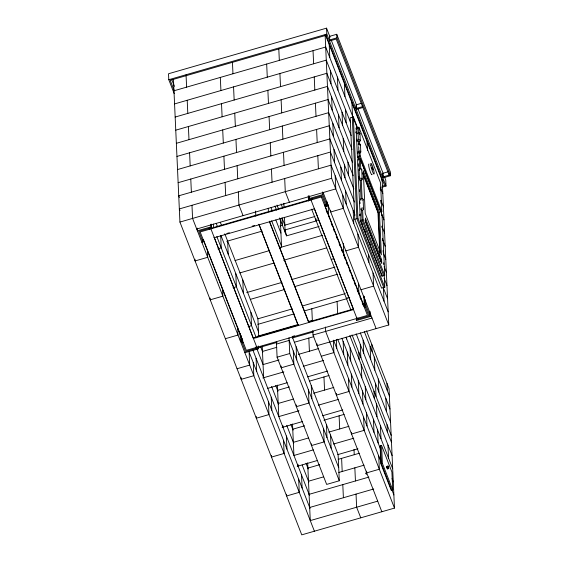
<?xml version="1.0" encoding="UTF-8"?>
<svg xmlns="http://www.w3.org/2000/svg" width="563" height="563" viewBox="0 0 563 563"><rect width="100%" height="100%" fill="white"/><g stroke="black" fill="none" stroke-linecap="round" stroke-linejoin="round"><path stroke-width="0.84" d="M388.723 468.55L388.435 468.015L387.175 468.374L386.872 467.417L386.823 466.403L388.09 466.037L388.723 468.55L387.457 468.916L387.091 467.937M388.435 468.015L388.09 466.037M387.457 468.916L387.407 467.902M280.254 248.339L281.535 246.207L280.339 219.95M330.059 37.137L326.554 28.15L168.527 73.746L168.794 79.714L174.206 93.606M168.794 79.714L326.829 34.118L326.554 28.15M326.118 35.307L170.195 80.291L174.326 90.903M382.875 176.944L389.195 175.121L336.195 39.051L329.869 40.874L329.362 36.412L336.737 34.287L390.426 172.123L390.588 175.698L383.22 177.831L382.713 173.362L388.238 171.771M329.524 39.994L336.899 37.862L336.737 34.287M173.967 90.791L325.681 47.018L356.942 127.273M174.565 103.916L326.273 60.142L350.552 122.474M175.156 117.048L326.871 73.274L351.15 135.606M175.755 130.173L327.469 86.399L352.051 149.512M176.353 143.305L328.06 99.531L352.649 162.637M176.951 156.43L328.658 112.656L353.254 175.79M361.566 103.289L356.034 104.887L356.203 108.469L356.541 109.356L362.868 107.526M356.203 108.469L362.523 106.646L362.459 105.211M357.758 128.258L353.339 116.907L350.179 117.815L354.781 219.26L381.63 288.179L384.789 287.264L384.233 275.018M177.542 169.554L329.256 125.781L353.846 188.915M358.701 159.927L357.421 156.648L356.119 128.005L358.863 127.217L380.546 182.884L381.848 211.526L380.792 211.829L359.11 156.162L358.673 146.584M178.14 182.686L329.855 138.913L354.437 202.026M357.421 156.648L360.165 155.86L360.003 152.39M384.001 219.943L360.299 158.843L357.561 159.632L360.32 220.499L382.003 276.166L384.747 275.37L381.981 214.51M366.485 330.812L389.054 388.759L394.473 508.1L301.761 534.85L179.928 222.068L331.642 178.295L325.125 34.765M196.698 229.021L335.773 188.894L335.175 175.769M210.963 224.208L211.083 226.84L197.388 230.788L197.268 228.163M327.04 201.723L327.237 206.1L326.181 206.403L322.05 195.804L309.411 199.45L309.066 198.57L322.761 194.615L322.641 191.983M211.273 224.215L211.428 227.719L198.788 231.372L202.919 241.97L201.864 242.273M209.07 228.782L312.402 198.964M381.855 180.871L383.537 180.385M382.101 186.24L384.628 185.509L325.984 35.152M381.798 187.31L386.021 186.093L385.754 180.125L384.48 176.852M202.23 240.204L203.285 239.901M324.443 204.939L325.491 204.636M226.805 233.49L229.345 232.758M252.154 226.178L254.687 225.446M314.253 208.866L214.165 237.741L214.137 237.15L253.399 338.469L353.487 309.594L353.458 308.996L308.679 321.916L308.707 322.515L269.473 221.787M226.776 241.302L262.182 231.083M279.881 225.981L282.408 225.249L282.084 218.092M284.554 225.242L314.935 216.474M217.874 248.846L221.245 247.875L220.689 235.623M318.595 219.788L316.061 220.513L315.984 218.768M316.744 220.787L285.054 229.929L286.539 235.855L319.066 226.467M354.781 219.26L357.941 218.345L353.339 116.907M379.793 252.857L377.97 212.638L379.441 212.216L363.269 170.688L365.204 213.293L381.376 254.821L379.441 212.216M360.32 220.499L363.065 219.711L362.628 210.14M234.982 260.556L269.586 250.57M280.494 247.424L322.641 235.264M239.803 272.928L273.562 263.188M283.632 260.282L326.617 247.875M345.844 250.859L358.483 247.213L357.892 234.081M233.012 287.721L236.39 286.75L235.791 273.625M331.206 259.395L333.732 258.663M246.7 292.556L281.979 282.38M292.056 279.473L334.886 267.115M380.616 261.471L380.539 259.895L381.594 259.592L365.422 218.064L365.598 222.005L381.77 263.533L381.594 259.592M250.296 299.382L284.73 289.452M294.808 286.539L337.645 274.181M257.868 318.827L292.303 308.89M302.38 305.983L345.21 293.619M360.989 289.734L373.628 286.088L373.03 272.964M248.156 326.603L251.527 325.625L250.936 312.5M346.351 298.27L349.722 297.299M257.868 324.344L294.111 313.887M304.224 310.966L347.209 298.566M225.362 338.701L238.001 335.048L237.642 327.173M241.224 335.675L241.464 340.932L240.408 341.234L240.049 333.352M257.784 336.16L298.235 324.485M308.355 321.572L312.564 320.354M370.018 311.29L370.257 316.547L356.562 320.502L356.217 319.615L368.856 315.97L364.733 305.364L365.781 305.062L365.542 299.805M253.371 337.877L298.144 324.957L258.91 224.229L298.172 325.555M243.209 342.395L242.153 342.698L241.956 338.321M365.415 307.131L364.367 307.433L363.846 296.047M292.134 336.519L294.66 335.787M258.544 347.737L277.08 342.388M292.253 338.011L313.324 331.931M258.157 346.132L258.234 347.885L245.595 351.537L241.464 340.932M244.884 352.719L258.579 348.771L258.459 346.139M276.496 344.063L289.143 340.411L338.701 467.649M381.834 511.746L313 335.034L372.002 318.011M262.464 351.46L276.792 347.322M294.491 342.22L313.873 336.625M237.058 368.737L249.705 365.091L249.106 351.966L310.023 508.354M292.331 337.005L338.103 454.517L339.299 480.774L326.653 484.419L277.095 357.188L289.741 353.543L289.023 337.786M382.157 179.372L388.773 324.964L317.131 345.64L317.053 343.887M279.072 359.968L263.055 364.585L256.749 348.384M298.46 354.373L318.686 348.532M321.262 356.238L333.901 352.593L333.345 340.341M262.808 377.956L283.879 371.876M303.267 366.281L323.493 360.447M267.784 388.315L287.172 382.72M307.398 376.886L327.624 371.052M277.608 390.335L289.403 386.929M309.636 381.095L329.017 375.5M278.199 403.46L293.372 399.083M313.598 393.248L333.831 387.414M299.023 410.751L278.798 416.592L277.369 385.085M318.412 405.163L338.637 399.322M282.084 427.437L302.31 421.603M322.543 415.761L342.768 409.927M292.746 429.21L304.548 425.811M323.936 420.216L344.162 414.375M293.344 442.342L308.517 437.965M328.743 432.124L348.969 426.29M313.324 449.872L293.942 455.467L292.507 423.96M333.556 444.038L353.782 438.204M297.229 466.312L317.455 460.478M337.687 454.644L357.913 448.802M381.573 445.46L380.095 445.882L380.912 463.785L391.236 490.289L392.707 489.866L391.897 471.963L381.573 445.46L382.383 463.356L392.707 489.866M307.891 468.092L319.693 464.686M338.236 459.338L359.307 453.257M308.489 481.217L323.662 476.84M338.827 472.463L364.113 465.165M380.912 463.785L382.383 463.356M386.725 466.6L387.991 466.234M386.872 467.417L388.139 467.051M309.087 494.342L368.927 477.079M309.678 507.474L373.733 488.987M377.703 501.147L310.276 520.599L307.651 462.835M386.823 466.403L387.112 466.945M336.899 37.862L390.588 175.698M331.333 40.409L356.47 104.957M357.744 108.223L383.206 173.587M329.362 36.412L329.707 37.299M382.713 173.362L383.121 175.684M326.829 34.118L386.021 186.093M325.717 35.518L382.214 180.561M380.271 187.162L382.812 193.693M356.119 128.005L356.759 129.645M380.862 200.294L383.41 206.818M360.165 155.86L381.848 211.526M357.927 157.112L358.877 159.547M362.846 172.616L378.392 212.518L380.215 252.738M364.233 176.43L365.823 180.512M366.457 182.145L368.047 186.226M368.688 187.859L377.583 210.71M362.741 173.552L377.97 212.638M382.059 226.551L384.599 233.075M382.65 239.676L385.198 246.2M383.565 253.617L385.789 259.325M384.163 266.749L386.387 272.457M364.993 219.985L380.539 259.895M363.065 219.711L384.747 275.37M383.692 275.673L362.009 220.013L361.53 209.577M384.121 278.242L386.985 285.582M361.432 222.026L362.382 224.468M364.282 229.352L365.232 231.787M369.356 242.364L370.306 244.806M360.827 220.956L362.41 225.024M363.044 226.65L381.411 273.794M357.941 218.345L384.789 287.264M383.734 287.566L356.893 218.648L352.283 117.21M355.056 215.214L330.446 152.038L178.738 195.811L179.372 197.444M383.129 287.292L387.576 298.714M388.174 311.839L331.044 165.163L179.33 208.936L179.97 210.569M331.642 178.295L388.773 324.964M323.127 192.546L376.126 328.616M322.761 194.615L327.237 206.1M365.781 305.062L370.257 316.547M324.499 204.559L364.254 306.624M326.181 210.386L327.131 212.821M331.227 223.349L332.177 225.777M333.437 229.014L334.387 231.449M336.28 236.305L337.223 238.733M339.116 243.596L340.066 246.024M341.326 249.268L342.269 251.696M344.162 256.552L345.112 258.987M346.372 262.224L347.322 264.652M349.215 269.515L350.158 271.943M352.051 276.806L353.001 279.234M354.261 282.471L355.204 284.899M357.097 289.762L358.047 292.19M359.94 297.053L360.883 299.481M362.15 302.718L363.093 305.153M364.289 331.494L389.385 395.916M311.515 198.845L311.86 199.724M357.977 318.123L358.321 319.01M314.224 208.268L353.142 308.179M360.292 332.839L389.976 409.048M311.649 209.176L350.763 309.608M356.161 333.817L390.574 422.173M352.051 334.872L391.172 435.305M349.848 335.548L391.496 442.462M345.999 337.265L392.094 455.587M289.41 202.272L285.286 191.666L284.688 178.541M341.868 338.243L392.685 468.719M337.73 339.222L380.349 448.634M392.01 478.585L393.284 481.844M281.085 203.933L282.675 208.014M333.592 340.2L381.573 463.384M391.658 489.261L393.882 494.968M391.658 490.169L381.334 463.659L380.518 445.762M277.01 205.08L278.615 209.183M282.021 217.93L284.836 225.158M394.473 508.1L325.639 331.389L325.442 327.012M274.92 206.03L276.517 210.119M279.565 217.958L286.539 235.855M271.049 207.691L272.323 210.963M275.835 219.971L280.937 233.075M271.647 220.816L281.535 246.207M269.445 221.189L308.679 321.916M243.054 215.65L238.93 205.045L238.332 191.92M360.763 517.826L356.632 507.221L356.034 494.096M289.741 353.543L339.299 480.774M171.856 79.819L174.403 86.35M220.365 222.427L221.625 225.672M224.785 233.765L257.91 318.813L258.706 336.315M216.227 223.405L217.494 226.65M220.963 235.559L258.508 331.938M260.57 346.597L262.78 352.269M275.715 385.479L277.946 391.222M290.853 424.354L293.091 430.097M305.998 463.229L308.235 468.972M216.825 236.537L256.264 337.779M211.083 226.84L211.428 227.719M258.234 347.885L258.579 348.771M256.841 347.308L210.696 228.311M271.577 386.457L278.516 404.276M286.722 425.332L293.661 443.151M302.176 465.017L308.834 482.097M209.323 228.332L209.668 229.211L209.584 227.459M255.785 347.61L256.13 348.497L256.052 346.745M252.928 350.179L309.425 495.229M203.342 239.514L242.78 340.77M314.407 531.205L192.574 218.416L191.976 205.291M387.26 467.6L387.372 468.036M387.02 467.719L386.915 467.29M366.253 473.905L365.859 472.906L366.33 474.299M389.132 173.693L389.195 175.121M380.299 188.45L380.384 190.195M380.855 200.688L380.975 203.313M381.334 211.181L381.531 215.559M382.01 226.052L382.087 227.797M382.566 238.297L382.643 240.042M383.121 250.535L383.199 252.287M383.677 262.78L383.755 264.526M383.452 288.108L384.043 301.233M386.992 383.459L387.316 390.616M381.925 274.42L382.003 276.166M385.845 398.442L386.443 411.574M387.041 424.699L387.365 431.856M387.963 444.988L388.554 458.113M379.103 254.969L379.166 256.362M378.28 379.005L378.871 392.13M380.391 425.551L380.989 438.676M367.069 141.686L367.47 150.441M374.24 357.041L374.831 370.173M375.43 383.297L376.028 396.422M376.351 403.587L376.95 416.711M377.548 429.836L378.139 442.968M378.737 456.093L379.335 469.225L366.689 472.871L366.612 471.118M368.547 254.483L368.899 262.358M371.847 344.577L372.171 351.741M373.959 391.123L374.289 398.28M370.109 346.442L370.707 359.567M373.417 419.238L374.008 432.363M361.756 169.639L362.185 179.189M363.107 199.478L363.543 209.021M359.947 133.431L360.271 140.588M360.461 144.768L360.792 151.926M358.863 127.217L359.138 133.29M359.49 141.102L359.651 144.578M360.299 158.843L360.77 169.28M361.242 179.71L362.115 198.838M357.808 127.519L358.357 139.617M358.434 141.362L358.596 144.846M359.243 159.146L359.715 169.583M360.193 180.012L361.101 200.013M356.379 105.774L356.541 109.356M359.095 169.794L359.532 179.344M358.209 157.154L358.328 159.927M357.111 138.998L357.224 141.587M357.695 151.933L357.772 153.657M358.23 163.734L358.349 166.338M358.821 176.74L358.898 178.478M359.412 189.745L359.49 191.476M359.961 201.885L360.038 203.616M360.517 214.017L360.594 215.756M364.331 296.602L364.733 305.364M363.135 340.129L363.726 353.254M365.246 386.668L365.844 399.8M366.436 412.925L367.034 426.05M351.924 102.811L352.522 115.936M358.476 283.245L358.99 294.618M360.285 344.422L360.883 357.547M361.207 364.704L361.805 377.836M362.403 390.961L362.994 404.093M363.592 417.218L364.191 430.343L351.544 433.996L351.467 432.243M353.163 210.351L353.761 223.483M358.821 352.248L359.145 359.405M356.9 317.835L356.928 318.426L310.783 199.436M356.485 318.749L356.562 320.502M358.272 380.363L358.87 393.488M344.359 83.373L344.95 96.498M345.548 109.623L346.146 122.755M347.934 162.137L348.532 175.262M342.015 112.15L342.614 125.275M343.205 138.407L343.803 151.531M344.401 164.663L344.992 177.788M345.591 190.913L346.189 204.045M350.102 347.793L350.7 360.918M351.298 374.05L351.889 387.175M337.378 77.061L337.976 90.186M342.747 195.206L343.339 208.331L330.699 211.984L330.622 210.231M354.007 449.464L354.247 454.714M354.845 467.839L355.443 480.971M338.483 114.676L339.074 127.801M340.868 167.183L341.459 180.315M343.289 243.49L343.845 255.743M346.583 337.209L346.66 338.961M347.258 352.086L347.857 365.211M348.448 378.343L349.046 391.468L336.407 395.113L336.322 393.368M343.127 341.481L343.726 354.613M329.214 44.491L329.805 57.623M330.404 70.748L331.002 83.873M331.6 97.005L332.191 110.13M332.789 123.262L333.387 136.387M333.979 149.512L334.577 162.644M337.096 301.479L337.652 313.732M336.35 339.545L336.751 348.3M341.607 458.359L342.198 471.491M342.797 484.616L343.395 497.741M339.102 415.839L339.7 428.964M328.152 204.615L328.708 216.868M326.104 204.65L326.181 206.403M313.035 50.663L313.633 63.795M314.231 76.92L314.823 90.045M315.421 103.177L316.019 116.302M316.61 129.434L317.208 142.559M317.806 155.684L318.405 168.816M330.537 435.079L331.128 448.204M326.406 424.481L326.997 437.606M323.964 376.957L324.555 390.089M323.556 428.767L324.154 441.899L311.515 445.544L311.43 443.792M309.249 195.945L309.368 198.577M308.946 195.938L309.066 198.57M308.25 195.825L308.489 201.075M311.811 308.777L312.366 321.03M312.803 330.657L313 335.034M311.262 385.599L311.86 398.731M308.82 338.082L309.411 351.213M308.418 389.892L309.01 403.017L296.37 406.669L296.286 404.917M296.117 346.724L296.715 359.848M301.515 474.905L302.106 488.037M293.274 351.016L293.865 364.141L281.226 367.794L281.148 366.041M297.989 464.32L298.073 466.073M298.664 479.197L299.263 492.322L286.623 495.975L286.539 494.223M278.805 49.016L279.325 60.396M279.917 73.521L280.515 86.646M281.113 99.778L281.704 112.903M282.302 126.028L282.9 139.16M283.499 152.284L284.09 165.416M283.843 203.278L284.041 207.656M284.477 217.283L285.159 232.322M286.37 436.029L286.968 449.154M266.679 64.041L267.277 77.166M267.875 90.298L268.467 103.423M269.065 116.548L269.663 129.68M270.254 142.805L270.852 155.937M271.45 169.062L272.042 182.187M282.851 425.445L282.929 427.19M283.527 440.322L284.118 453.447L271.479 457.093L271.394 455.347M276.377 341.431L277.095 357.188M268.255 208.254L268.417 211.751M271.225 397.154L271.823 410.279M268.382 401.447L268.973 414.572L256.334 418.218L256.256 416.465M262.224 346.21L263.653 377.717M255.574 211.026L255.813 216.276M256.081 358.272L256.679 371.404M253.237 362.565L253.836 375.697L241.189 379.342L241.112 377.59M242.766 279.938L243.364 293.063M232.449 62.394L232.969 73.767M233.561 86.899L234.159 100.024M234.757 113.149L235.348 126.281M235.946 139.406L236.544 152.531M237.136 165.663L237.734 178.788M220.323 77.42L220.921 90.544M221.512 103.669L222.111 116.801M222.709 129.926L223.307 143.051M223.898 156.183L224.496 169.308M225.094 182.433L225.686 195.565M227.621 241.055L228.219 254.187M222.498 288.298L222.857 296.173L210.217 299.819L210.133 298.073M213.476 224.06L213.63 227.558M207.36 249.423L207.712 257.298L195.072 260.943L194.995 259.191M202.8 239.345L202.919 241.97M186.05 74.893L186.606 87.145M187.205 100.27L187.803 113.402M188.401 126.527L188.992 139.652M189.59 152.784L190.188 165.909M190.78 179.034L191.378 192.166M173.453 79.411L179.928 222.068M360.665 200.182A1.33 1.119 -2.6 0 1 360.96 198.683A1.33 1.119 -2.6 0 1 362.755 198.774A1.33 1.119 -2.6 0 1 362.769 200.287M359.539 170.561A1.33 1.119 -2.6 0 1 360.01 168.654A1.33 1.119 -2.6 0 1 361.728 169.935M372.073 174.234A5.546 0.816 73.9 0 1 369.75 170.216A5.546 0.816 73.9 0 1 368.948 164.065M357.786 133.797A1.112 0.936 -2.6 0 1 358.406 132.643A1.112 0.936 -2.6 0 1 359.82 133.044A1.112 0.936 -2.6 0 1 359.447 134.268M358.3 145.134A1.112 0.936 -2.6 0 1 358.92 143.98A1.112 0.936 -2.6 0 1 360.334 144.381A1.112 0.936 -2.6 0 1 359.961 145.606M355.978 132.031L356.365 133.276L356.02 132.009M359.715 214.376L360.102 215.615L359.729 214.341M372.136 167.711L372.783 169.815L372.136 167.711M321.346 196.987L200.182 231.949L246.305 350.348L367.463 315.386L321.346 196.987M361.326 209.943A1.33 1.119 -2.6 0 0 363.515 209.316A1.33 1.119 -2.6 0 0 361.805 208.043A1.33 1.119 -2.6 0 0 361.326 209.943M359.968 180.111A1.33 1.119 -2.6 0 0 362.164 179.477A1.33 1.119 -2.6 0 0 360.447 178.204A1.33 1.119 -2.6 0 0 359.968 180.111M370.89 165.642A5.546 0.816 73.9 0 0 373.867 174.066A5.546 0.816 73.9 0 0 372.622 166.585A5.546 0.816 73.9 0 0 370.89 165.642M358.427 141.362A1.112 0.936 -2.6 0 0 360.25 140.834A1.112 0.936 -2.6 0 0 358.821 139.772A1.112 0.936 -2.6 0 0 358.427 141.362M358.941 152.7A1.112 0.936 -2.6 0 0 360.763 152.172A1.112 0.936 -2.6 0 0 359.335 151.109A1.112 0.936 -2.6 0 0 358.941 152.7"/></g></svg>
